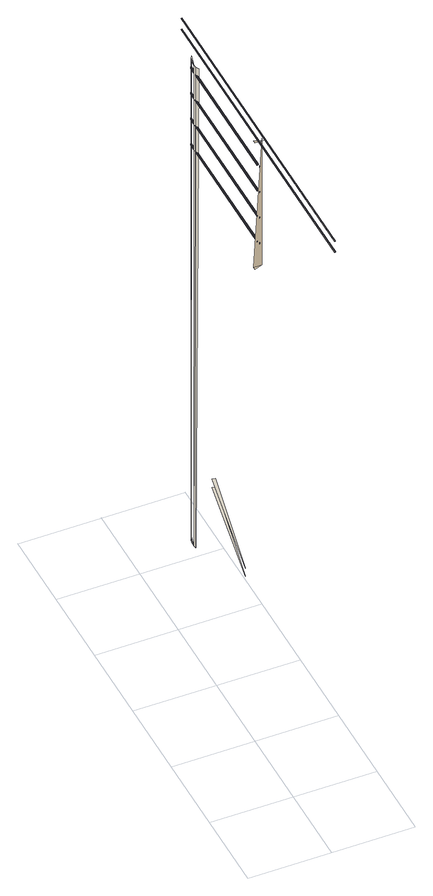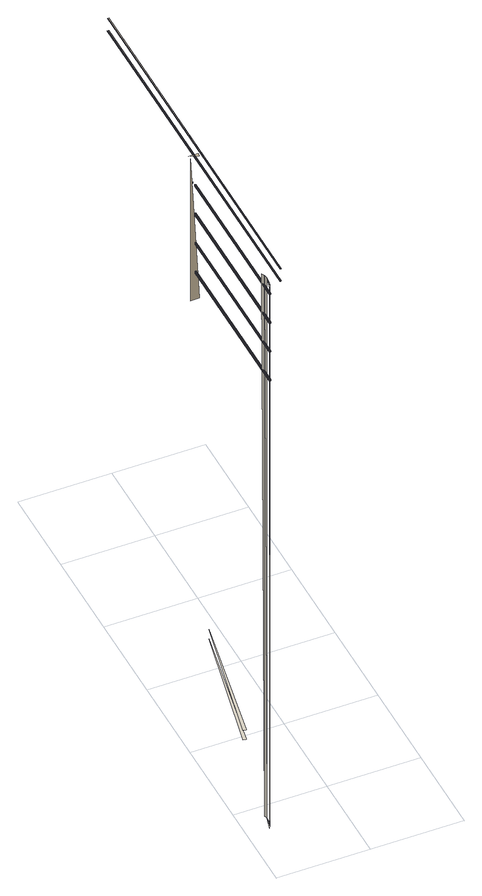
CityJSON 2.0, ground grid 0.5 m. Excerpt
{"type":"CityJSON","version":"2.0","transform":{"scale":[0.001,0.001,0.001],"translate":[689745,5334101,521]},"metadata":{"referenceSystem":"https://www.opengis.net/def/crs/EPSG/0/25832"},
"CityObjects":{
"building1":{"type":"Building","attributes":{"description":"FZK-Haus create by KHH / IAI / FZK","name":"FZK-Haus","Pset_BuildingCommon.SprinklerProtection":0,"Pset_BuildingCommon.SprinklerProtectionAutomatic":0,"Pset_BuildingCommon.OccupancyType":"citygml:1000 (residential building)","Pset_BuildingCommon.GrossPlannedArea":120,"Pset_BuildingCommon.NumberOfStoreys":2,"Pset_BuildingCommon.YearOfConstruction":"2008","Pset_BuildingCommon.NetAreaPlanned":120,"BaseQuantities.GrossFloorArea":241.5},"children":["building1-1","building1-2"]},
"building1-1":{"type":"BuildingInstallation","attributes":{"ArchiCADProperties.Ursprungsgeschoss":"Dachgeschoss","ArchiCADProperties.Raumname":"Galerie","ArchiCADProperties.Raumnummer":"7","ArchiCADProperties.Ebene":"Gelaender","ArchiCADProperties.Typ":"Objekt","ArchiCADProperties.Geschützt":0,"ArchiCADProperties.Bibliothekselement-Name":"Geländer_horizontal 13","ArchiCADProperties.Baustoff / Mehrschichtiger Aufbau / Profil / Schraffur":"Solid","ArchiCADProperties.Tragende Funktion":"Nicht definiert","ArchiCADProperties.Lage":"Nicht definiert","ArchiCADProperties.Element-Klassifizierung":"Geländer","ArchiCADProperties.Umbau-Status":"Bestand","ArchiCADProperties.Anzeigen auf Umbau-Filter":"Alle relevanten Filter","ArchiCADProperties.Drehwinkel":270,"ArchiCADProperties.Oberfläche":"Allgemein","AC_Pset_Geländer_horizontal_13.3D":"Detailiert","AC_Pset_Geländer_horizontal_13.Anzahl_Rohre":4,"AC_Pset_Geländer_horizontal_13.Position":"Zwischen Pfosten","AC_Pset_Geländer_horizontal_13.Anzahl_Pfosten":3,"AC_Pset_Geländer_horizontal_13.Auflösung":36,"AC_Pset_Geländer_horizontal_13.Schattenwurf":1,"AC_Pset_Geländer_horizontal_13.Show 2D Hotspots in 3D":1,"AC_Pset_Geländer_horizontal_13.Ausfüllmuster":"Leer","AC_Pset_Geländer_horizontal_13.Handlauf (hamat)":"Zink","AC_Pset_Geländer_horizontal_13.Rohre (bamat)":"Zink","AC_Pset_Geländer_horizontal_13.Pfosten (pomat)":"Zink","AC_Pset_Geländer_horizontal_13.Preis":0,"AC_Pset_Geländer_horizontal_13.Gruppe (FM_Type)":"Andere","AC_Pset_Geländer_horizontal_13.Gruppe (iFMType)":25,"AC_Pset_Geländer_horizontal_13.Gewicht":0,"AC_Pset_Geländer_horizontal_13.Gewichteinheit":"kg","ArchiCADQuantities.Höhenangabe zum Projekt-Nullpunkt":2.7,"ArchiCADQuantities.Höhe zu Geschoss":0,"ArchiCADQuantities.Oberflächenbereich":1.12,"ArchiCADQuantities.Netto-Volumen":0.0134,"ArchiCADQuantities.Fläche":2,"ArchiCADQuantities.Höhe (Z Größe)":1,"ArchiCADQuantities.Länge (A)":2,"ArchiCADQuantities.Volumen":0.0134,"ArchiCADQuantities.Breite (B)":1},"parents":["building1"],"geometry":[{"type":"MultiSurface","lod":"3","boundaries":[[[0,1,2]],[[3,4,5]],[[6,0,7]],[[8,9,10]],[[11,10,12]],[[13,12,14]],[[15,16,17]],[[18,17,19]],[[20,19,21]],[[22,23,24]],[[25,24,26]],[[27,26,28]],[[29,30,31]],[[32,31,33]],[[34,33,35]],[[9,36,10]],[[16,37,17]],[[23,38,24]],[[30,39,31]],[[40,41,42]],[[12,10,43]],[[14,12,43]],[[19,17,44]],[[21,19,44]],[[26,24,45]],[[28,26,45]],[[33,31,46]],[[35,33,46]],[[10,36,43]],[[17,37,44]],[[24,38,45]],[[31,39,46]],[[47,48,49]],[[50,51,52]],[[47,49,52]],[[53,54,55]],[[56,57,58]],[[53,55,58]],[[59,60,61]],[[62,63,64]],[[59,61,64]],[[65,66,67]],[[68,69,70]],[[65,67,70]],[[4,71,72]],[[36,73,74]],[[75,43,76]],[[37,77,78]],[[79,44,80]],[[38,81,82]],[[83,45,84]],[[39,85,86]],[[87,46,88]],[[47,89,48]],[[90,51,50]],[[51,47,52]],[[53,91,54]],[[92,57,56]],[[57,53,58]],[[59,93,60]],[[94,63,62]],[[63,59,64]],[[65,95,66]],[[96,69,68]],[[69,65,70]],[[43,36,97]],[[44,37,98]],[[45,38,99]],[[46,39,100]],[[36,74,101]],[[76,43,97]],[[37,78,102]],[[80,44,98]],[[38,82,103]],[[84,45,99]],[[39,86,104]],[[88,46,100]],[[105,6,106]],[[36,101,97]],[[37,102,98]],[[38,103,99]],[[39,104,100]],[[71,107,108]],[[109,110,111]],[[112,105,113]],[[114,111,110]],[[97,101,115]],[[98,102,116]],[[99,103,117]],[[100,104,118]],[[101,119,120]],[[121,97,115]],[[102,122,123]],[[124,98,116]],[[103,125,126]],[[127,99,117]],[[104,128,129]],[[130,100,118]],[[119,131,120]],[[132,121,115]],[[122,133,123]],[[134,124,116]],[[125,135,126]],[[136,127,117]],[[128,137,129]],[[138,130,118]],[[101,120,115]],[[102,123,116]],[[103,126,117]],[[104,129,118]],[[131,139,120]],[[140,132,115]],[[133,141,123]],[[142,134,116]],[[135,143,126]],[[144,136,117]],[[137,145,129]],[[146,138,118]],[[120,147,148]],[[115,120,149]],[[150,115,149]],[[123,151,152]],[[116,123,153]],[[154,116,153]],[[126,155,156]],[[117,126,157]],[[158,117,157]],[[129,159,160]],[[118,129,161]],[[162,118,161]],[[147,163,148]],[[120,148,149]],[[164,150,149]],[[151,165,152]],[[123,152,153]],[[166,154,153]],[[155,167,156]],[[126,156,157]],[[168,158,157]],[[159,169,160]],[[129,160,161]],[[170,162,161]],[[8,171,9]],[[10,172,8]],[[11,173,10]],[[12,174,11]],[[13,175,12]],[[14,176,13]],[[15,177,16]],[[17,178,15]],[[18,179,17]],[[19,180,18]],[[20,181,19]],[[21,182,20]],[[22,183,23]],[[24,184,22]],[[25,185,24]],[[26,186,25]],[[27,187,26]],[[28,188,27]],[[29,189,30]],[[31,190,29]],[[32,191,31]],[[33,192,32]],[[34,193,33]],[[35,194,34]],[[9,195,36]],[[43,196,14]],[[16,197,37]],[[44,198,21]],[[23,199,38]],[[45,200,28]],[[30,201,39]],[[46,202,35]],[[36,203,73]],[[75,204,43]],[[37,205,77]],[[79,206,44]],[[38,207,81]],[[83,208,45]],[[39,209,85]],[[87,210,46]],[[171,195,9]],[[172,171,8]],[[173,172,10]],[[174,173,11]],[[175,174,12]],[[176,175,13]],[[177,197,16]],[[178,177,15]],[[179,178,17]],[[180,179,18]],[[181,180,19]],[[182,181,20]],[[183,199,23]],[[184,183,22]],[[185,184,24]],[[186,185,25]],[[187,186,26]],[[188,187,27]],[[189,201,30]],[[190,189,29]],[[191,190,31]],[[192,191,32]],[[193,192,33]],[[194,193,34]],[[196,176,14]],[[198,182,21]],[[200,188,28]],[[202,194,35]],[[195,203,36]],[[197,205,37]],[[199,207,38]],[[201,209,39]],[[203,211,73]],[[204,196,43]],[[205,212,77]],[[206,198,44]],[[207,213,81]],[[208,200,45]],[[209,214,85]],[[210,202,46]],[[74,73,211]],[[78,77,212]],[[82,81,213]],[[86,85,214]],[[75,76,215]],[[79,80,216]],[[83,84,217]],[[87,88,218]],[[101,74,219]],[[102,78,220]],[[103,82,221]],[[104,86,222]],[[76,97,223]],[[80,98,224]],[[84,99,225]],[[88,100,226]],[[119,101,227]],[[122,102,228]],[[125,103,229]],[[128,104,230]],[[97,121,231]],[[98,124,232]],[[99,127,233]],[[100,130,234]],[[131,119,235]],[[133,122,236]],[[135,125,237]],[[137,128,238]],[[121,132,239]],[[124,134,240]],[[127,136,241]],[[130,138,242]],[[139,131,243]],[[141,133,244]],[[143,135,245]],[[145,137,246]],[[132,140,247]],[[134,142,248]],[[136,144,249]],[[138,146,250]],[[120,139,251]],[[123,141,252]],[[126,143,253]],[[129,145,254]],[[140,115,255]],[[142,116,256]],[[144,117,257]],[[146,118,258]],[[115,150,259]],[[147,120,260]],[[116,154,261]],[[151,123,262]],[[117,158,263]],[[155,126,264]],[[118,162,265]],[[159,129,266]],[[163,147,267]],[[165,151,268]],[[167,155,269]],[[169,159,270]],[[150,164,271]],[[154,166,272]],[[158,168,273]],[[162,170,274]],[[7,0,2]],[[275,3,5]],[[5,4,72]],[[106,6,7]],[[72,71,108]],[[113,105,106]],[[219,74,211]],[[204,75,215]],[[220,78,212]],[[206,79,216]],[[221,82,213]],[[208,83,217]],[[222,86,214]],[[210,87,218]],[[227,101,219]],[[215,76,223]],[[228,102,220]],[[216,80,224]],[[229,103,221]],[[217,84,225]],[[230,104,222]],[[218,88,226]],[[235,119,227]],[[223,97,231]],[[236,122,228]],[[224,98,232]],[[237,125,229]],[[225,99,233]],[[238,128,230]],[[226,100,234]],[[231,121,239]],[[243,131,235]],[[232,124,240]],[[244,133,236]],[[233,127,241]],[[245,135,237]],[[234,130,242]],[[246,137,238]],[[239,132,247]],[[251,139,243]],[[240,134,248]],[[252,141,244]],[[241,136,249]],[[253,143,245]],[[242,138,250]],[[254,145,246]],[[247,140,255]],[[260,120,251]],[[248,142,256]],[[262,123,252]],[[249,144,257]],[[264,126,253]],[[250,146,258]],[[266,129,254]],[[255,115,259]],[[267,147,260]],[[256,116,261]],[[268,151,262]],[[257,117,263]],[[269,155,264]],[[258,118,265]],[[270,159,266]],[[259,150,271]],[[276,163,267]],[[261,154,272]],[[277,165,268]],[[263,158,273]],[[278,167,269]],[[265,162,274]],[[279,169,270]],[[195,171,172]],[[172,173,174]],[[174,175,176]],[[197,177,178]],[[178,179,180]],[[180,181,182]],[[199,183,184]],[[184,185,186]],[[186,187,188]],[[201,189,190]],[[190,191,192]],[[192,193,194]],[[203,195,172]],[[205,197,178]],[[207,199,184]],[[209,201,190]],[[174,176,196]],[[172,174,196]],[[180,182,198]],[[178,180,198]],[[186,188,200]],[[184,186,200]],[[192,194,202]],[[190,192,202]],[[203,172,196]],[[205,178,198]],[[207,184,200]],[[209,190,202]]]}]},
"building1-2":{"type":"BuildingConstructiveElement","attributes":{"name":"Wendeltreppe","Pset_StairCommon.HandicapAccessible":0,"Pset_StairCommon.IsExternal":0,"Pset_StairCommon.FireExit":1,"AC_Pset_Name.Name":"Wendeltreppe","ArchiCADProperties.Ursprungsgeschoss":"Erdgeschoss","ArchiCADProperties.Raumname":"Wohnen","ArchiCADProperties.Raumnummer":"5","ArchiCADProperties.Ebene":"Treppen","ArchiCADProperties.Typ":"Treppen","ArchiCADProperties.Geschützt":0,"ArchiCADProperties.Bibliothekselement-Name":"Treppe_FZK-Haus","ArchiCADProperties.Baustoff / Mehrschichtiger Aufbau / Profil / Schraffur":"Holz","ArchiCADProperties.Tragende Funktion":"Nicht definiert","ArchiCADProperties.Lage":"Nicht definiert","ArchiCADProperties.Element-Klassifizierung":"Treppe","ArchiCADProperties.Umbau-Status":"Bestand","ArchiCADProperties.Anzeigen auf Umbau-Filter":"Alle relevanten Filter","ArchiCADProperties.Drehwinkel":210,"ArchiCADProperties.Oberfläche":"Allgemein","AC_Pset_Treppe_FZK-Haus.2D Hotspots in 3D zeigen":1,"AC_Pset_Treppe_FZK-Haus.Geschoßabhängig":1,"AC_Pset_Treppe_FZK-Haus.     Kein Bruch im Gesch. oberhalb":1,"AC_Pset_Treppe_FZK-Haus.     Strichlinien oberhalb Bruch":1,"AC_Pset_Treppe_FZK-Haus.     Linientyp unter Einsetzgeschoß":4,"AC_Pset_Treppe_FZK-Haus.Symbol maßstabunabhängig":0,"AC_Pset_Treppe_FZK-Haus.     Trittlinien":0,"AC_Pset_Treppe_FZK-Haus.     Pfeil":0,"AC_Pset_Treppe_FZK-Haus.     Detail":0,"AC_Pset_Treppe_FZK-Haus.Pfeil Auf/Ab":0,"AC_Pset_Treppe_FZK-Haus.Schraffurtyp":"Leer","AC_Pset_Treppe_FZK-Haus.2D-Detaillierungsgrad":"Maßstababhängig","AC_Pset_Treppe_FZK-Haus.Einfache/mittelmässige Modifizierung bei (iScaleChangeSM)":999,"AC_Pset_Treppe_FZK-Haus.Einfache/mittelmässige Modifizierung bei (gs_ScaleChangeSM)":100,"AC_Pset_Treppe_FZK-Haus.Mittelmässige/detaillierte Modifizierung bei (iScaleChangeMD)":999,"AC_Pset_Treppe_FZK-Haus.Mittelmässige/detaillierte Modifizierung bei (gs_ScaleChangeMD)":50,"AC_Pset_Treppe_FZK-Haus.2D-Symbol Typ":"Typ 11","AC_Pset_Treppe_FZK-Haus.Symbol Gruppentyp":6,"AC_Pset_Treppe_FZK-Haus.Linientyp sichtbare Struktur":1,"AC_Pset_Treppe_FZK-Haus.Linientyp unsichtbare Struktur":4},"parents":["building1"],"geometry":[{"type":"MultiSurface","lod":"3","boundaries":[[[280,281,282]],[[283,284,285]],[[286,287,288]],[[289,286,288]],[[288,287,290]],[[291,292,286]],[[293,294,289]],[[292,295,286]],[[296,293,289]],[[291,294,292]],[[294,293,292]]]}]}
},
"vertices":[
[365,257,3620],[363,257,3620],[363,2257,3620],[363,257,3700],[365,257,3700],[365,2257,3700],[368,257,3620],[365,2257,3620],[363,1267,2879],[363,1267,2878],[363,1267,2880],[363,1267,2881],[363,1267,2882],[363,1267,2883],[363,1267,2884],[363,1267,3065],[363,1267,3064],[363,1267,3066],[363,1267,3067],[363,1267,3068],[363,1267,3069],[363,1267,3070],[363,1267,3251],[363,1267,3250],[363,1267,3252],[363,1267,3253],[363,1267,3254],[363,1267,3255],[363,1267,3256],[363,1267,3437],[363,1267,3436],[363,1267,3438],[363,1267,3439],[363,1267,3440],[363,1267,3441],[363,1267,3442],[364,1267,2878],[364,1267,3064],[364,1267,3250],[364,1267,3436],[343,1267,3620],[343,1247,3620],[393,1247,3620],[364,1267,2884],[364,1267,3070],[364,1267,3256],[364,1267,3442],[371,1247,2878],[370,1247,2877],[370,1247,2876],[370,1247,2885],[371,1247,2884],[370,1247,2886],[371,1247,3064],[370,1247,3063],[370,1247,3062],[370,1247,3071],[371,1247,3070],[370,1247,3072],[371,1247,3250],[370,1247,3249],[370,1247,3248],[370,1247,3257],[371,1247,3256],[370,1247,3258],[371,1247,3436],[370,1247,3435],[370,1247,3434],[370,1247,3443],[371,1247,3442],[370,1247,3444],[368,257,3700],[368,2257,3700],[364,1267,2877],[365,1267,2877],[364,1267,2885],[365,1267,2885],[364,1267,3063],[365,1267,3063],[364,1267,3071],[365,1267,3071],[364,1267,3249],[365,1267,3249],[364,1267,3257],[365,1267,3257],[364,1267,3435],[365,1267,3435],[364,1267,3443],[365,1267,3443],[371,1247,2877],[371,1247,2885],[371,1247,3063],[371,1247,3071],[371,1247,3249],[371,1247,3257],[371,1247,3435],[371,1247,3443],[366,1267,2886],[366,1267,3072],[366,1267,3258],[366,1267,3444],[366,1267,2876],[366,1267,3062],[366,1267,3248],[366,1267,3434],[370,257,3620],[368,2257,3620],[370,257,3700],[370,2257,3700],[343,1247,2700],[343,1267,2700],[393,1267,2700],[372,257,3620],[370,2257,3620],[393,1267,3620],[370,1267,2886],[370,1267,3072],[370,1267,3258],[370,1267,3444],[367,1267,2876],[370,1267,2876],[367,1267,2886],[367,1267,3062],[370,1267,3062],[367,1267,3072],[367,1267,3248],[370,1267,3248],[367,1267,3258],[367,1267,3434],[370,1267,3434],[367,1267,3444],[368,1267,2876],[368,1267,2886],[368,1267,3062],[368,1267,3072],[368,1267,3248],[368,1267,3258],[368,1267,3434],[368,1267,3444],[369,1267,2876],[369,1267,2886],[369,1267,3062],[369,1267,3072],[369,1267,3248],[369,1267,3258],[369,1267,3434],[369,1267,3444],[370,1267,2877],[371,1267,2878],[371,1267,2884],[370,1267,2885],[370,1267,3063],[371,1267,3064],[371,1267,3070],[370,1267,3071],[370,1267,3249],[371,1267,3250],[371,1267,3256],[370,1267,3257],[370,1267,3435],[371,1267,3436],[371,1267,3442],[370,1267,3443],[371,1267,2877],[371,1267,2885],[371,1267,3063],[371,1267,3071],[371,1267,3249],[371,1267,3257],[371,1267,3435],[371,1267,3443],[363,2137,2879],[363,2137,2880],[363,2137,2881],[363,2137,2882],[363,2137,2883],[363,2137,2884],[363,2137,3065],[363,2137,3066],[363,2137,3067],[363,2137,3068],[363,2137,3069],[363,2137,3070],[363,2137,3251],[363,2137,3252],[363,2137,3253],[363,2137,3254],[363,2137,3255],[363,2137,3256],[363,2137,3437],[363,2137,3438],[363,2137,3439],[363,2137,3440],[363,2137,3441],[363,2137,3442],[363,2137,2878],[364,2137,2884],[363,2137,3064],[364,2137,3070],[363,2137,3250],[364,2137,3256],[363,2137,3436],[364,2137,3442],[364,2137,2878],[364,2137,2885],[364,2137,3064],[364,2137,3071],[364,2137,3250],[364,2137,3257],[364,2137,3436],[364,2137,3443],[364,2137,2877],[364,2137,3063],[364,2137,3249],[364,2137,3435],[365,2137,2885],[365,2137,3071],[365,2137,3257],[365,2137,3443],[365,2137,2877],[365,2137,3063],[365,2137,3249],[365,2137,3435],[366,2137,2886],[366,2137,3072],[366,2137,3258],[366,2137,3444],[366,2137,2876],[366,2137,3062],[366,2137,3248],[366,2137,3434],[367,2137,2886],[367,2137,3072],[367,2137,3258],[367,2137,3444],[367,2137,2876],[367,2137,3062],[367,2137,3248],[367,2137,3434],[368,2137,2886],[368,2137,3072],[368,2137,3258],[368,2137,3444],[368,2137,2876],[368,2137,3062],[368,2137,3248],[368,2137,3434],[369,2137,2886],[369,2137,3072],[369,2137,3258],[369,2137,3444],[369,2137,2876],[369,2137,3062],[369,2137,3248],[369,2137,3434],[370,2137,2886],[370,2137,3072],[370,2137,3258],[370,2137,3444],[370,2137,2885],[370,2137,2876],[370,2137,3071],[370,2137,3062],[370,2137,3257],[370,2137,3248],[370,2137,3443],[370,2137,3434],[370,2137,2877],[370,2137,3063],[370,2137,3249],[370,2137,3435],[371,2137,2885],[371,2137,3071],[371,2137,3257],[371,2137,3443],[363,2257,3700],[371,2137,2877],[371,2137,3063],[371,2137,3249],[371,2137,3435],
[431,2001,470],[449,1997,470],[293,1263,470],[449,1997,530],[431,2001,530],[293,1263,530],[361,2084,0],[365,2064,0],[365,2064,3500],[361,2084,3500],[373,2047,3500],[363,2122,0],[370,2141,0],[370,2141,3500],[363,2122,3500],[381,2157,0],[381,2157,3500]
]}
